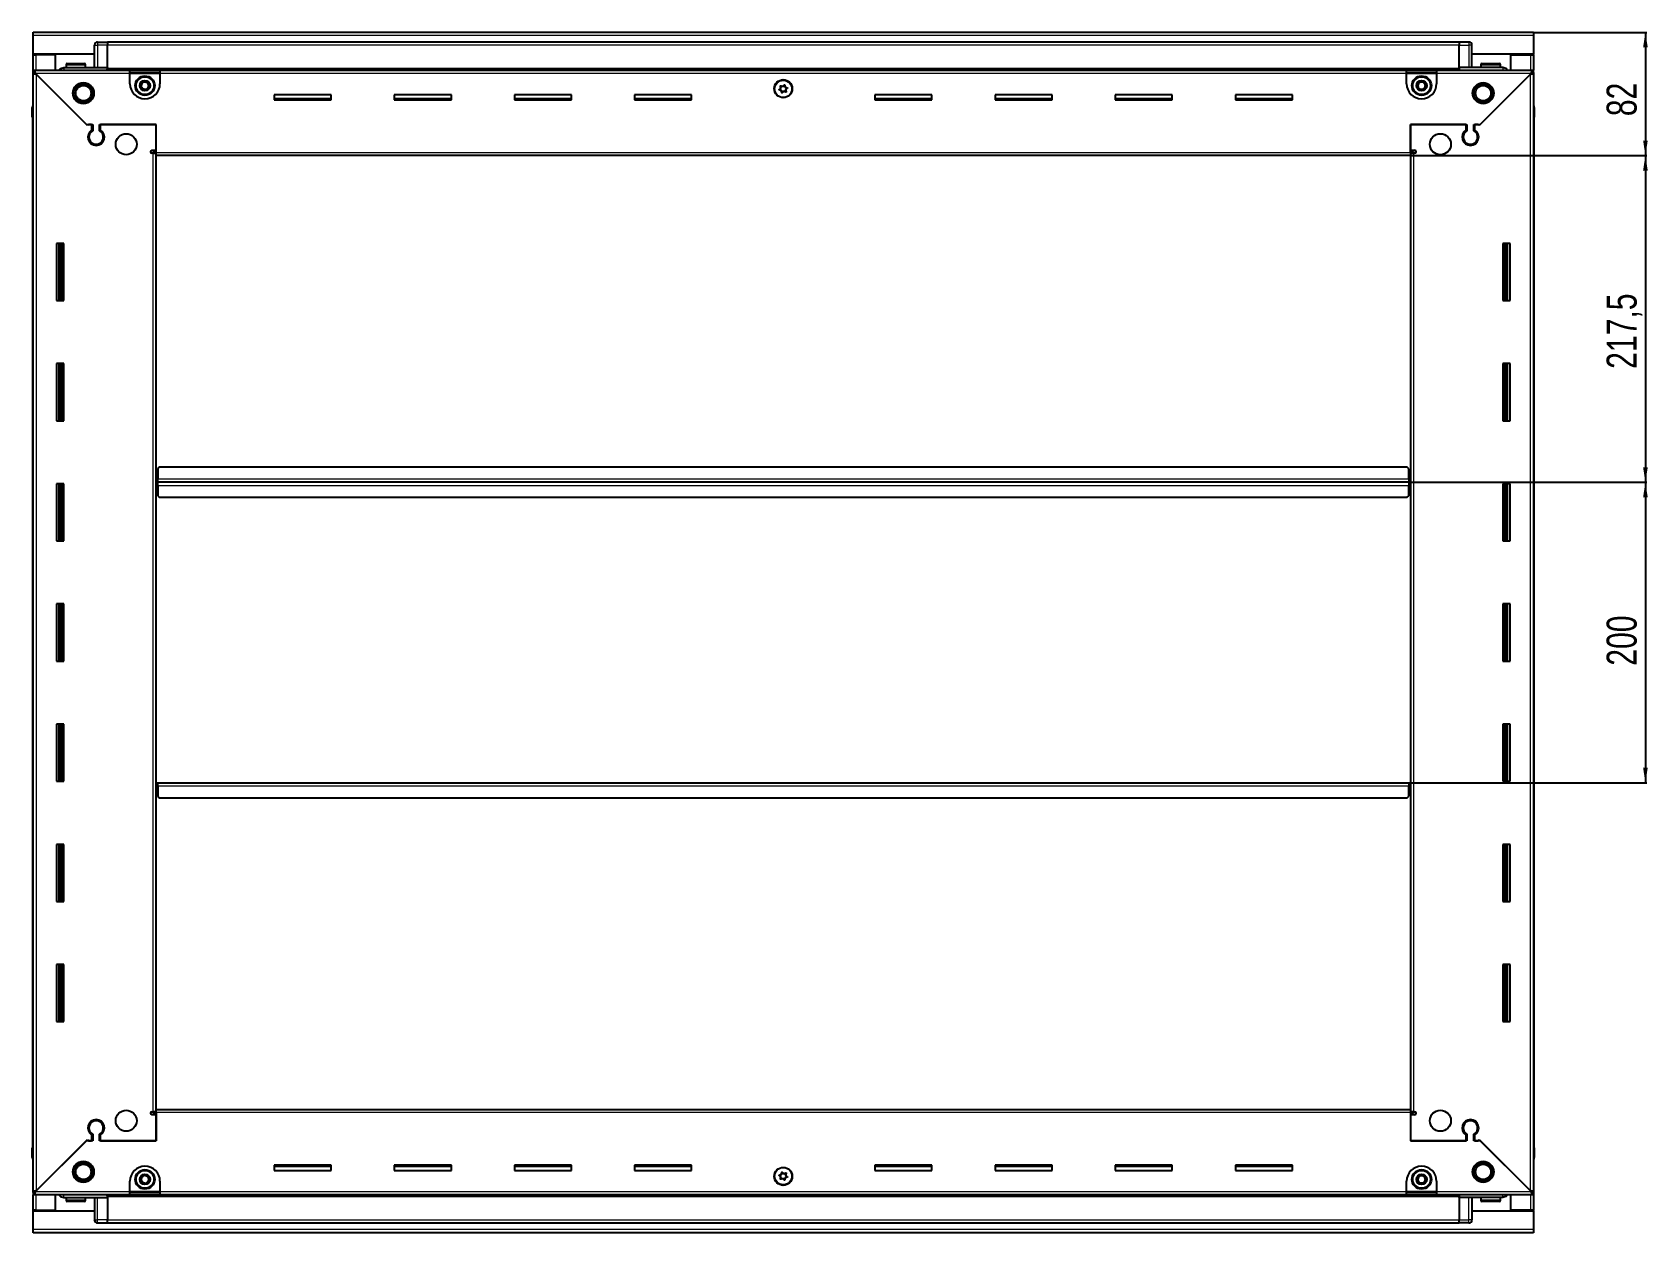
# Model space of a CAD drawing. Header units: millimetres. Extents: x 1415 to 5124, y -588 to 1749.
# Drawn here: x 4048 to 5124, y 777 to 1576 of the extents above; entities that cross this region are included whole.
import ezdxf

# ---------------------------------------------------------------- set-up
doc = ezdxf.new("R2010")
doc.units = ezdxf.units.MM
doc.layers.add('FORMAT', color=7, linetype='Continuous')
doc.styles.add('SLDTEXTSTYLE0', font='TXT', dxfattribs={"width": 0.75})
doc.dimstyles.new('SLDDIMSTYLE0', dxfattribs={"dimtxt": 20, "dimasz": 10, "dimexe": 0, "dimexo": 0.0625, "dimgap": 5, "dimtad": 2, "dimdec": 1, "dimrnd": 1e-09, "dimzin": 12, "dimdsep": 46, "dimtxsty": 'SLDTEXTSTYLE0', "dimsah": 1, "dimcen": 0.09, "dimadec": 0, "dimazin": 3, "dimtfac": 1, "dimtofl": 0, "dimtmove": 0, "dimatfit": 3, "dimfxl": 0, "dimfrac": 2, "dimtolj": 1, "dimtzin": 12, "dimarcsym": 0})

# ---------------------------------------------------------------- blocks, each defined once
blk = doc.blocks.new('_D_6')
at = {"layer": 'FORMAT'}
for p, q in [((5047.6, 1575.8), (5123.1, 1575.8)), ((5122.1, 1575.8), (5122.1, 1493.8)), ((4965.6, 1493.8), (5123.1, 1493.8))]:
    blk.add_line(p, q, dxfattribs=at)
for points in [[(5122.1, 1575.8), (5120.6, 1565.8), (5123.7, 1565.8)], [(5122.1, 1493.8), (5123.7, 1503.8), (5120.6, 1503.8)]]:
    blk.add_solid(points, dxfattribs=at)
at = {"layer": 'FORMAT', "insert": (5096.3, 1520), "char_height": 20, "attachment_point": 1, "rotation": 90, "style": 'SLDTEXTSTYLE0'}
blk.add_mtext('82', dxfattribs=at)
blk = doc.blocks.new('_D_7')
at = {"layer": 'FORMAT'}
for p, q in [((4964.6, 1276.3), (5123.1, 1276.3)), ((5122.1, 1276.3), (5122.1, 1076.3)), ((4964.6, 1076.3), (5123.1, 1076.3))]:
    blk.add_line(p, q, dxfattribs=at)
for points in [[(5122.1, 1276.3), (5120.6, 1266.3), (5123.7, 1266.3)], [(5122.1, 1076.3), (5123.7, 1086.3), (5120.6, 1086.3)]]:
    blk.add_solid(points, dxfattribs=at)
at = {"layer": 'FORMAT', "insert": (5096.3, 1154.2), "char_height": 20, "attachment_point": 1, "rotation": 90, "style": 'SLDTEXTSTYLE0'}
blk.add_mtext('200', dxfattribs=at)
blk = doc.blocks.new('_D_8')
at = {"layer": 'FORMAT'}
for p, q in [((4965.6, 1493.8), (5123.1, 1493.8)), ((5122.1, 1493.8), (5122.1, 1276.3)), ((4964.6, 1276.3), (5123.1, 1276.3))]:
    blk.add_line(p, q, dxfattribs=at)
for points in [[(5122.1, 1493.8), (5120.6, 1483.8), (5123.7, 1483.8)], [(5122.1, 1276.3), (5123.7, 1286.3), (5120.6, 1286.3)]]:
    blk.add_solid(points, dxfattribs=at)
at = {"layer": 'FORMAT', "insert": (5096.3, 1351.8), "char_height": 20, "attachment_point": 1, "rotation": 90, "style": 'SLDTEXTSTYLE0'}
blk.add_mtext('217,5', dxfattribs=at)

msp = doc.modelspace()

# ---------------------------------------------------------------- linework, layer by layer
at = {"color": 7, "linetype": 'Continuous', "lineweight": 25}
for p, q in [((4048.62, 1573.72), (4048.62, 1575.82)), ((4048.62, 1575.82), (5047.62, 1575.82)), ((4048.62, 1561.32), (4048.62, 1573.72)), ((5047.62, 1575.82), (5047.62, 1573.72)), ((5047.62, 1573.72), (5047.62, 1561.32)), ((4089.62, 1561.32), (4048.62, 1561.32)), ((4048.62, 1560.82), (4048.62, 1561.32)), ((4048.62, 1560.82), (4050.72, 1560.82)), ((4048.62, 1550.57), (4048.62, 1560.82)), ((4050.12, 1560.82), (4050.12, 1561.32)), ((4063.62, 1560.82), (4050.72, 1560.82)), ((4063.62, 1550.57), (4063.62, 1560.82)), ((4089.62, 1552.32), (4089.62, 1567.32)), ((4090.29, 1568.82), (4090.29, 1568.82)), ((4091.62, 1569.32), (4098.12, 1569.32)), ((4091.62, 1569.32), (4098.12, 1569.32)), ((4098.12, 1569.32), (4098.12, 1569.32)), ((4098.12, 1569.32), (4098.12, 1569.32)), ((4098.12, 1569.32), (4098.12, 1567.32)), ((4998.12, 1569.17), (4098.12, 1569.17)), ((4098.12, 1552.32), (4098.12, 1567.32)), ((4998.12, 1569.32), (4998.12, 1569.32)), ((5004.62, 1569.32), (4998.12, 1569.32)), ((5004.62, 1569.32), (4998.12, 1569.32)), ((4998.12, 1569.32), (4998.12, 1567.32)), ((4998.12, 1552.32), (4998.12, 1567.32)), ((5006.62, 1567.32), (5006.62, 1567.32)), ((5006.62, 1552.32), (5006.62, 1567.32)), ((5047.62, 1561.32), (5006.62, 1561.32)), ((5032.62, 1550.57), (5032.62, 1560.82)), ((5032.62, 1560.82), (5045.52, 1560.82)), ((5045.52, 1560.82), (5047.62, 1560.82)), ((5046.12, 1560.82), (5046.12, 1561.32)), ((5047.62, 1560.82), (5047.62, 1561.32)), ((5047.62, 1560.82), (5047.62, 1550.57)), ((4048.62, 1549.07), (4048.62, 1550.57)), ((4048.62, 1550.57), (4049.62, 1550.57)), ((4048.62, 1548.57), (4048.62, 1549.07)), ((4048.62, 1549.07), (4049.62, 1549.07)), ((4049.62, 1549.07), (4049.62, 1550.57)), ((4049.62, 1550.57), (4113.12, 1550.57)), ((4069.12, 1552.32), (4098.12, 1552.32)), ((4070.62, 1554.22), (4070.62, 1552.32)), ((4071.42, 1555.02), (4082.82, 1555.02)), ((4083.62, 1552.32), (4083.62, 1554.22)), ((4098.04, 1550.57), (4098.12, 1552.29)), ((4098.12, 1552.32), (4098.12, 1551.82)), ((4098.12, 1551.17), (4998.12, 1551.17)), ((4113.12, 1548.47), (4113.12, 1550.57)), ((4113.12, 1550.57), (4133.12, 1550.57)), ((4113.12, 1549.07), (4133.12, 1549.07)), ((4133.12, 1550.57), (4133.12, 1548.47)), ((4133.12, 1550.57), (4963.12, 1550.57)), ((4963.12, 1548.47), (4963.12, 1550.57)), ((4963.12, 1550.57), (4983.12, 1550.57)), ((4963.12, 1549.07), (4983.12, 1549.07)), ((4983.12, 1550.57), (4983.12, 1548.47)), ((4983.12, 1550.57), (5046.62, 1550.57)), ((5027.12, 1552.32), (4998.12, 1552.32)), ((4998.12, 1552.32), (4998.12, 1551.82)), ((4998.12, 1552.29), (4998.19, 1550.57)), ((5012.62, 1554.22), (5012.62, 1552.32)), ((5013.42, 1555.02), (5024.82, 1555.02)), ((5025.62, 1552.32), (5025.62, 1554.22)), ((5046.62, 1549.07), (5046.62, 1550.57)), ((5046.62, 1550.57), (5047.62, 1550.57)), ((5046.62, 1549.07), (5047.62, 1549.07)), ((5047.62, 1549.07), (5047.62, 1550.57)), ((5047.62, 1549.07), (5047.62, 1548.57)), ((4048.62, 804.07), (4048.62, 1548.57)), ((4050.12, 1548.57), (4048.62, 1548.57)), ((4050.22, 1548.47), (4084.12, 1514.57)), ((4084.82, 1513.87), (4050.72, 1547.97)), ((4113.12, 1541.57), (4113.12, 1548.47)), ((4133.12, 1548.47), (4133.12, 1541.57)), ((4963.12, 1541.57), (4963.12, 1548.47)), ((4983.12, 1548.47), (4983.12, 1541.57)), ((5045.52, 1547.97), (5011.42, 1513.87)), ((5012.12, 1514.57), (5046.02, 1548.47)), ((5046.12, 1548.57), (5047.62, 1548.57)), ((5047.62, 1548.57), (5047.62, 804.07)), ((4247.12, 1534.32), (4209.12, 1534.32)), ((4209.12, 1534.32), (4209.12, 1530.82)), ((4247.12, 1531.57), (4209.12, 1531.57)), ((4209.12, 1530.82), (4247.12, 1530.82)), ((4247.12, 1530.82), (4247.12, 1534.32)), ((4327.12, 1534.32), (4289.12, 1534.32)), ((4289.12, 1534.32), (4289.12, 1530.82)), ((4327.12, 1531.57), (4289.12, 1531.57)), ((4289.12, 1530.82), (4327.12, 1530.82)), ((4327.12, 1530.82), (4327.12, 1534.32)), ((4407.12, 1534.32), (4369.12, 1534.32)), ((4369.12, 1534.32), (4369.12, 1530.82)), ((4407.12, 1531.57), (4369.12, 1531.57)), ((4369.12, 1530.82), (4407.12, 1530.82)), ((4407.12, 1530.82), (4407.12, 1534.32)), ((4487.12, 1534.32), (4449.12, 1534.32)), ((4449.12, 1534.32), (4449.12, 1530.82)), ((4487.12, 1531.57), (4449.12, 1531.57)), ((4449.12, 1530.82), (4487.12, 1530.82)), ((4487.12, 1530.82), (4487.12, 1534.32)), ((4647.12, 1534.32), (4609.12, 1534.32)), ((4609.12, 1534.32), (4609.12, 1530.82)), ((4647.12, 1531.57), (4609.12, 1531.57)), ((4609.12, 1530.82), (4647.12, 1530.82)), ((4647.12, 1530.82), (4647.12, 1534.32)), ((4727.12, 1534.32), (4689.12, 1534.32)), ((4689.12, 1534.32), (4689.12, 1530.82)), ((4727.12, 1531.57), (4689.12, 1531.57)), ((4689.12, 1530.82), (4727.12, 1530.82)), ((4727.12, 1530.82), (4727.12, 1534.32)), ((4807.12, 1534.32), (4769.12, 1534.32)), ((4769.12, 1534.32), (4769.12, 1530.82)), ((4807.12, 1531.57), (4769.12, 1531.57)), ((4769.12, 1530.82), (4807.12, 1530.82)), ((4807.12, 1530.82), (4807.12, 1534.32)), ((4887.12, 1534.32), (4849.12, 1534.32)), ((4849.12, 1534.32), (4849.12, 1530.82)), ((4887.12, 1531.57), (4849.12, 1531.57)), ((4849.12, 1530.82), (4887.12, 1530.82)), ((4887.12, 1530.82), (4887.12, 1534.32)), ((4048.12, 1525.82), (4048.12, 1519.32)), ((4048.12, 1519.32), (4048.12, 1525.82)), ((4048.12, 1519.32), (4048.12, 1519.32)), ((4048.62, 1519.32), (4048.12, 1519.32)), ((4048.27, 1519.32), (4048.27, 833.32)), ((5047.62, 1527.15), (5047.62, 1527.15)), ((5047.62, 1519.32), (5048.12, 1519.32)), ((5047.97, 833.32), (5047.97, 1519.32)), ((5048.12, 1525.82), (5048.12, 1519.32)), ((5048.12, 1519.32), (5048.12, 1525.82)), ((5048.12, 1519.32), (5048.12, 1519.32)), ((5048.12, 1519.32), (5048.12, 1519.32)), ((4084.12, 1514.57), (4088.32, 1514.57)), ((4085.52, 1514.57), (4084.82, 1513.87)), ((4087.62, 1514.57), (4085.52, 1514.57)), ((4087.62, 1514.57), (4087.62, 1510.68)), ((4088.32, 1514.57), (4088.32, 1510.29)), ((4092.92, 1514.57), (4130.62, 1514.57)), ((4092.92, 1510.29), (4092.92, 1514.57)), ((4093.62, 1510.68), (4093.62, 1514.57)), ((4130.62, 1514.57), (4093.62, 1514.57)), ((4130.62, 1497.32), (4130.62, 1514.57)), ((4130.62, 1495.92), (4130.62, 1514.57)), ((4965.62, 1514.57), (4965.62, 1497.32)), ((5002.62, 1514.57), (4965.62, 1514.57)), ((4965.62, 1514.57), (5003.32, 1514.57)), ((4965.62, 1495.92), (4965.62, 1514.57)), ((5002.62, 1514.57), (5002.62, 1510.68)), ((5003.32, 1514.57), (5003.32, 1510.29)), ((5007.92, 1514.57), (5012.12, 1514.57)), ((5007.92, 1510.29), (5007.92, 1514.57)), ((5010.72, 1514.57), (5008.62, 1514.57)), ((5008.62, 1510.68), (5008.62, 1514.57)), ((5011.42, 1513.87), (5010.72, 1514.57)), ((4088.62, 1501.71), (4088.62, 1500.95)), ((4127.77, 1497.32), (4130.62, 1497.32)), ((4128.52, 1495.32), (4127.77, 1495.32)), ((4128.52, 1495.32), (4130.62, 1495.32)), ((4130.62, 1496.32), (4128.62, 1496.32)), ((4128.62, 1496.32), (4128.62, 1495.32)), ((4130.62, 1493.82), (4130.62, 1495.92)), ((4965.62, 1497.32), (4968.47, 1497.32)), ((4967.62, 1496.32), (4965.62, 1496.32)), ((4965.62, 1495.92), (4965.62, 1493.82)), ((4965.62, 1495.32), (4967.72, 1495.32)), ((4967.62, 1495.32), (4967.62, 1496.32)), ((4968.47, 1495.32), (4967.72, 1495.32)), ((5007.62, 1501.71), (5007.62, 1500.95)), ((4130.62, 858.82), (4130.62, 1493.82)), ((4965.62, 1493.82), (4130.62, 1493.82)), ((4965.62, 1493.82), (4965.62, 858.82)), ((4069.12, 1435.32), (4064.12, 1435.32)), ((4064.12, 1435.32), (4064.12, 1397.32)), ((4066.27, 1397.32), (4066.27, 1435.32)), ((4068.06, 1397.32), (4068.06, 1435.32)), ((4068.09, 1397.32), (4068.09, 1435.32)), ((4069.12, 1397.32), (4069.12, 1435.32)), ((5027.12, 1435.32), (5027.12, 1397.32)), ((5032.12, 1435.32), (5027.12, 1435.32)), ((5028.14, 1435.32), (5028.14, 1397.32)), ((5028.17, 1435.32), (5028.17, 1397.32)), ((5029.97, 1435.32), (5029.97, 1397.32)), ((5032.12, 1397.32), (5032.12, 1435.32)), ((4064.12, 1397.32), (4069.12, 1397.32)), ((5027.12, 1397.32), (5032.12, 1397.32)), ((4069.12, 1355.32), (4064.12, 1355.32)), ((4064.12, 1355.32), (4064.12, 1317.32)), ((4066.27, 1317.32), (4066.27, 1355.32)), ((4068.06, 1317.32), (4068.06, 1355.32)), ((4068.09, 1317.32), (4068.09, 1355.32)), ((4069.12, 1317.32), (4069.12, 1355.32)), ((5027.12, 1355.32), (5027.12, 1317.32)), ((5032.12, 1355.32), (5027.12, 1355.32)), ((5028.14, 1355.32), (5028.14, 1317.32)), ((5028.17, 1355.32), (5028.17, 1317.32)), ((5029.97, 1355.32), (5029.97, 1317.32)), ((5032.12, 1317.32), (5032.12, 1355.32)), ((4064.12, 1317.32), (4069.12, 1317.32)), ((5027.12, 1317.32), (5032.12, 1317.32)), ((4132.62, 1286.32), (4131.62, 1285.32)), ((4131.62, 1285.32), (4131.62, 1278.42)), ((4963.62, 1286.32), (4132.62, 1286.32)), ((4964.62, 1285.32), (4963.62, 1286.32)), ((4964.62, 1278.42), (4964.62, 1285.32)), ((4069.12, 1275.32), (4064.12, 1275.32)), ((4064.12, 1275.32), (4064.12, 1237.32)), ((4066.27, 1237.32), (4066.27, 1275.32)), ((4068.06, 1237.32), (4068.06, 1275.32)), ((4068.09, 1237.32), (4068.09, 1275.32)), ((4069.12, 1237.32), (4069.12, 1275.32)), ((4131.37, 1276.32), (4130.62, 1276.32)), ((4131.62, 1279.17), (4131.37, 1279.17)), ((4131.37, 1279.17), (4131.37, 1276.32)), ((4131.37, 1276.32), (4131.37, 1273.47)), ((4131.37, 1273.47), (4131.62, 1273.47)), ((4131.62, 1276.32), (4131.62, 1278.42)), ((4964.62, 1276.32), (4131.62, 1276.32)), ((4131.62, 1274.22), (4131.62, 1276.32)), ((4131.62, 1274.22), (4131.62, 1267.32)), ((4964.87, 1279.17), (4964.62, 1279.17)), ((4964.62, 1278.42), (4964.62, 1276.32)), ((4964.62, 1276.32), (4964.62, 1274.22)), ((4964.62, 1267.32), (4964.62, 1274.22)), ((4964.62, 1273.47), (4964.87, 1273.47)), ((4964.87, 1276.32), (4964.87, 1279.17)), ((4965.62, 1276.32), (4964.87, 1276.32)), ((4964.87, 1273.47), (4964.87, 1276.32)), ((5027.12, 1275.32), (5027.12, 1237.32)), ((5032.12, 1275.32), (5027.12, 1275.32)), ((5028.14, 1275.32), (5028.14, 1237.32)), ((5028.17, 1275.32), (5028.17, 1237.32)), ((5029.97, 1275.32), (5029.97, 1237.32)), ((5032.12, 1237.32), (5032.12, 1275.32)), ((4131.62, 1267.32), (4132.62, 1266.32)), ((4132.62, 1266.32), (4963.62, 1266.32)), ((4963.62, 1266.32), (4964.62, 1267.32)), ((4064.12, 1237.32), (4069.12, 1237.32)), ((5027.12, 1237.32), (5032.12, 1237.32)), ((4069.12, 1195.32), (4064.12, 1195.32)), ((4064.12, 1195.32), (4064.12, 1157.32)), ((4066.27, 1157.32), (4066.27, 1195.32)), ((4068.06, 1157.32), (4068.06, 1195.32)), ((4068.09, 1157.32), (4068.09, 1195.32)), ((4069.12, 1157.32), (4069.12, 1195.32)), ((5027.12, 1195.32), (5027.12, 1157.32)), ((5032.12, 1195.32), (5027.12, 1195.32)), ((5028.14, 1195.32), (5028.14, 1157.32)), ((5028.17, 1195.32), (5028.17, 1157.32)), ((5029.97, 1195.32), (5029.97, 1157.32)), ((5032.12, 1157.32), (5032.12, 1195.32)), ((4064.12, 1157.32), (4069.12, 1157.32)), ((5027.12, 1157.32), (5032.12, 1157.32)), ((4069.12, 1115.32), (4064.12, 1115.32)), ((4064.12, 1115.32), (4064.12, 1077.32)), ((4066.27, 1077.32), (4066.27, 1115.32)), ((4068.06, 1077.32), (4068.06, 1115.32)), ((4068.09, 1077.32), (4068.09, 1115.32)), ((4069.12, 1077.32), (4069.12, 1115.32)), ((5027.12, 1115.32), (5027.12, 1077.32)), ((5032.12, 1115.32), (5027.12, 1115.32)), ((5028.14, 1115.32), (5028.14, 1077.32)), ((5028.17, 1115.32), (5028.17, 1077.32)), ((5029.97, 1115.32), (5029.97, 1077.32)), ((5032.12, 1077.32), (5032.12, 1115.32)), ((4064.12, 1077.32), (4069.12, 1077.32)), ((4130.62, 1076.32), (4131.37, 1076.32)), ((4131.37, 1076.32), (4131.37, 1073.47)), ((4131.62, 1074.22), (4131.62, 1076.32)), ((4131.62, 1076.32), (4964.62, 1076.32)), ((4964.62, 1076.32), (4964.62, 1074.22)), ((4964.87, 1073.47), (4964.87, 1076.32)), ((4964.87, 1076.32), (4965.62, 1076.32)), ((5027.12, 1077.32), (5032.12, 1077.32)), ((4131.37, 1073.47), (4131.62, 1073.47)), ((4131.62, 1074.22), (4131.62, 1067.32)), ((4131.62, 1067.32), (4132.62, 1066.32)), ((4132.62, 1066.32), (4963.62, 1066.32)), ((4963.62, 1066.32), (4964.62, 1067.32)), ((4964.62, 1067.32), (4964.62, 1074.22)), ((4964.62, 1073.47), (4964.87, 1073.47)), ((4069.12, 1035.32), (4064.12, 1035.32)), ((4064.12, 1035.32), (4064.12, 997.32)), ((4066.27, 997.32), (4066.27, 1035.32)), ((4068.06, 997.32), (4068.06, 1035.32)), ((4068.09, 997.32), (4068.09, 1035.32)), ((4069.12, 997.32), (4069.12, 1035.32)), ((5027.12, 1035.32), (5027.12, 997.32)), ((5032.12, 1035.32), (5027.12, 1035.32)), ((5028.14, 1035.32), (5028.14, 997.32)), ((5028.17, 1035.32), (5028.17, 997.32)), ((5029.97, 1035.32), (5029.97, 997.32)), ((5032.12, 997.32), (5032.12, 1035.32)), ((4064.12, 997.32), (4069.12, 997.32)), ((5027.12, 997.32), (5032.12, 997.32)), ((4069.12, 955.32), (4064.12, 955.32)), ((4064.12, 955.32), (4064.12, 917.32)), ((4066.27, 917.32), (4066.27, 955.32)), ((4068.06, 917.32), (4068.06, 955.32)), ((4068.09, 917.32), (4068.09, 955.32)), ((4069.12, 917.32), (4069.12, 955.32)), ((5027.12, 955.32), (5027.12, 917.32)), ((5032.12, 955.32), (5027.12, 955.32)), ((5028.14, 955.32), (5028.14, 917.32)), ((5028.17, 955.32), (5028.17, 917.32)), ((5029.97, 955.32), (5029.97, 917.32)), ((5032.12, 917.32), (5032.12, 955.32)), ((4064.12, 917.32), (4069.12, 917.32)), ((5027.12, 917.32), (5032.12, 917.32)), ((4088.62, 851.7), (4088.62, 850.94)), ((4127.77, 857.32), (4128.52, 857.32)), ((4130.62, 855.32), (4127.77, 855.32)), ((4130.62, 857.32), (4128.52, 857.32)), ((4128.62, 857.32), (4128.62, 856.32)), ((4128.62, 856.32), (4130.62, 856.32)), ((4130.62, 856.72), (4130.62, 858.82)), ((4130.62, 858.82), (4965.62, 858.82)), ((4130.62, 856.72), (4130.62, 838.07)), ((4130.62, 838.07), (4130.62, 855.32)), ((4965.62, 858.82), (4965.62, 856.72)), ((4967.72, 857.32), (4965.62, 857.32)), ((4965.62, 856.72), (4965.62, 838.07)), ((4965.62, 856.32), (4967.62, 856.32)), ((4965.62, 855.32), (4965.62, 838.07)), ((4968.47, 855.32), (4965.62, 855.32)), ((4967.62, 856.32), (4967.62, 857.32)), ((4967.72, 857.32), (4968.47, 857.32)), ((5007.62, 851.7), (5007.62, 850.94)), ((4087.62, 841.96), (4087.62, 838.07)), ((4088.32, 842.36), (4088.32, 838.07)), ((4092.92, 838.07), (4092.92, 842.36)), ((4093.62, 838.07), (4093.62, 841.96)), ((5002.62, 841.96), (5002.62, 838.07)), ((5003.32, 842.36), (5003.32, 838.07)), ((5007.92, 838.07), (5007.92, 842.36)), ((5008.62, 838.07), (5008.62, 841.96)), ((4048.12, 833.32), (4048.12, 833.32)), ((4048.12, 826.82), (4048.12, 833.32)), ((4048.12, 833.32), (4048.12, 833.32)), ((4048.12, 833.32), (4048.12, 826.82)), ((4048.62, 833.32), (4048.12, 833.32)), ((4084.12, 838.07), (4050.22, 804.17)), ((4050.72, 804.67), (4084.82, 838.77)), ((4088.32, 838.07), (4084.12, 838.07)), ((4084.82, 838.77), (4085.52, 838.07)), ((4085.52, 838.07), (4087.62, 838.07)), ((4130.62, 838.07), (4092.92, 838.07)), ((4093.62, 838.07), (4130.62, 838.07)), ((4965.62, 838.07), (5002.62, 838.07)), ((5003.32, 838.07), (4965.62, 838.07)), ((5012.12, 838.07), (5007.92, 838.07)), ((5008.62, 838.07), (5010.72, 838.07)), ((5010.72, 838.07), (5011.42, 838.77)), ((5011.42, 838.77), (5045.52, 804.67)), ((5046.02, 804.17), (5012.12, 838.07)), ((5047.62, 833.32), (5048.12, 833.32)), ((5048.12, 833.32), (5048.12, 833.32)), ((5048.12, 826.82), (5048.12, 833.32)), ((5048.12, 833.32), (5048.12, 826.82)), ((4048.62, 825.5), (4048.62, 825.5)), ((4247.12, 821.82), (4209.12, 821.82)), ((4209.12, 821.82), (4209.12, 818.32)), ((4209.12, 821.07), (4247.12, 821.07)), ((4209.12, 818.32), (4247.12, 818.32)), ((4247.12, 818.32), (4247.12, 821.82)), ((4327.12, 821.82), (4289.12, 821.82)), ((4289.12, 821.82), (4289.12, 818.32)), ((4289.12, 821.07), (4327.12, 821.07)), ((4289.12, 818.32), (4327.12, 818.32)), ((4327.12, 818.32), (4327.12, 821.82)), ((4407.12, 821.82), (4369.12, 821.82)), ((4369.12, 821.82), (4369.12, 818.32)), ((4369.12, 821.07), (4407.12, 821.07)), ((4369.12, 818.32), (4407.12, 818.32)), ((4407.12, 818.32), (4407.12, 821.82)), ((4487.12, 821.82), (4449.12, 821.82)), ((4449.12, 821.82), (4449.12, 818.32)), ((4449.12, 821.07), (4487.12, 821.07)), ((4449.12, 818.32), (4487.12, 818.32)), ((4487.12, 818.32), (4487.12, 821.82)), ((4647.12, 821.82), (4609.12, 821.82)), ((4609.12, 821.82), (4609.12, 818.32)), ((4609.12, 821.07), (4647.12, 821.07)), ((4609.12, 818.32), (4647.12, 818.32)), ((4647.12, 818.32), (4647.12, 821.82)), ((4727.12, 821.82), (4689.12, 821.82)), ((4689.12, 821.82), (4689.12, 818.32)), ((4689.12, 821.07), (4727.12, 821.07)), ((4689.12, 818.32), (4727.12, 818.32)), ((4727.12, 818.32), (4727.12, 821.82)), ((4807.12, 821.82), (4769.12, 821.82)), ((4769.12, 821.82), (4769.12, 818.32)), ((4769.12, 821.07), (4807.12, 821.07)), ((4769.12, 818.32), (4807.12, 818.32)), ((4807.12, 818.32), (4807.12, 821.82)), ((4887.12, 821.82), (4849.12, 821.82)), ((4849.12, 821.82), (4849.12, 818.32)), ((4849.12, 821.07), (4887.12, 821.07)), ((4849.12, 818.32), (4887.12, 818.32)), ((4887.12, 818.32), (4887.12, 821.82)), ((4113.12, 804.17), (4113.12, 811.07)), ((4133.12, 811.07), (4133.12, 804.17)), ((4963.12, 804.17), (4963.12, 811.07)), ((4983.12, 811.07), (4983.12, 804.17)), ((4048.62, 803.57), (4048.62, 804.07)), ((4050.12, 804.07), (4048.62, 804.07)), ((4048.62, 803.57), (4048.62, 802.07)), ((4049.62, 803.57), (4048.62, 803.57)), ((4048.62, 791.82), (4048.62, 802.07)), ((4049.62, 802.07), (4048.62, 802.07)), ((4049.62, 803.57), (4049.62, 802.07)), ((4113.12, 802.07), (4049.62, 802.07)), ((4063.62, 791.82), (4063.62, 802.07)), ((4069.12, 800.32), (4098.12, 800.32)), ((4070.62, 800.32), (4070.62, 798.42)), ((4075.19, 797.62), (4071.42, 797.62)), ((4082.82, 797.62), (4075.19, 797.62)), ((4083.62, 798.42), (4083.62, 800.32)), ((4089.62, 800.32), (4089.62, 785.32)), ((4098.12, 800.36), (4098.04, 802.07)), ((4998.12, 801.47), (4098.12, 801.47)), ((4098.12, 800.32), (4098.12, 800.82)), ((4098.12, 800.32), (4098.12, 785.32)), ((4113.12, 802.07), (4113.12, 804.17)), ((4133.12, 803.57), (4113.12, 803.57)), ((4133.12, 802.07), (4113.12, 802.07)), ((4133.12, 804.17), (4133.12, 802.07)), ((4963.12, 802.07), (4133.12, 802.07)), ((4963.12, 802.07), (4963.12, 804.17)), ((4983.12, 803.57), (4963.12, 803.57)), ((4983.12, 802.07), (4963.12, 802.07)), ((4983.12, 804.17), (4983.12, 802.07)), ((5046.62, 802.07), (4983.12, 802.07)), ((4998.19, 802.07), (4998.12, 800.36)), ((4998.12, 800.32), (4998.12, 800.82)), ((5027.12, 800.32), (4998.12, 800.32)), ((4998.12, 800.32), (4998.12, 785.32)), ((5006.62, 800.32), (5006.62, 785.32)), ((5012.62, 800.32), (5012.62, 798.42)), ((5020.41, 797.62), (5013.42, 797.62)), ((5024.82, 797.62), (5020.41, 797.62)), ((5025.62, 798.42), (5025.62, 800.32)), ((5032.62, 791.82), (5032.62, 802.07)), ((5046.12, 804.07), (5047.62, 804.07)), ((5046.62, 803.57), (5046.62, 802.07)), ((5047.62, 803.57), (5046.62, 803.57)), ((5047.62, 802.07), (5046.62, 802.07)), ((5047.62, 804.07), (5047.62, 803.57)), ((5047.62, 803.57), (5047.62, 802.07)), ((5047.62, 802.07), (5047.62, 791.82)), ((4050.72, 791.82), (4048.62, 791.82)), ((4048.62, 791.32), (4048.62, 791.82)), ((4048.62, 778.92), (4048.62, 791.32)), ((4048.62, 791.32), (4089.62, 791.32)), ((4050.12, 791.32), (4050.12, 791.82)), ((4050.72, 791.82), (4063.62, 791.82)), ((4089.62, 785.32), (4089.62, 785.32)), ((4098.12, 783.32), (4098.12, 785.32)), ((4998.12, 783.32), (4998.12, 785.32)), ((5006.62, 791.32), (5047.62, 791.32)), ((5045.52, 791.82), (5032.62, 791.82)), ((5047.62, 791.82), (5045.52, 791.82)), ((5046.12, 791.32), (5046.12, 791.82)), ((5047.62, 791.32), (5047.62, 791.82)), ((5047.62, 791.32), (5047.62, 778.92)), ((4048.62, 776.82), (4048.62, 778.92)), ((5047.62, 776.82), (4048.62, 776.82)), ((4091.62, 783.32), (4098.12, 783.32)), ((4091.62, 783.32), (4098.12, 783.32)), ((4098.12, 783.47), (4998.12, 783.47)), ((4098.12, 783.32), (4098.12, 783.32)), ((5004.62, 783.32), (4998.12, 783.32)), ((4998.12, 783.32), (4998.12, 783.32)), ((4998.12, 783.32), (4998.12, 783.32)), ((5004.62, 783.32), (4998.12, 783.32)), ((5005.94, 783.82), (5005.94, 783.82)), ((5047.62, 778.92), (5047.62, 776.82))]:
    msp.add_line(p, q, dxfattribs=at)
at = {"color": 8, "linetype": 'Continuous', "lineweight": 18}
for p, q in [((5047.62, 1573.72), (4048.62, 1573.72)), ((4050.72, 1560.82), (4050.72, 1561.32)), ((4050.72, 1550.57), (4050.72, 1560.82)), ((4089.62, 1567.32), (4091.62, 1567.32)), ((4091.62, 1569.32), (4091.62, 1567.32)), ((4091.62, 1567.32), (4091.62, 1552.32)), ((4098.12, 1567.32), (4091.62, 1567.32)), ((4998.12, 1567.17), (4098.12, 1567.17)), ((4998.12, 1567.32), (5004.62, 1567.32)), ((5004.62, 1569.32), (5004.62, 1567.32)), ((5006.62, 1567.32), (5004.62, 1567.32)), ((5004.62, 1567.32), (5004.62, 1552.32)), ((5045.52, 1561.32), (5045.52, 1560.82)), ((5045.52, 1560.82), (5045.52, 1550.57)), ((4070.62, 1554.22), (4083.62, 1554.22)), ((4998.12, 1551.82), (4098.12, 1551.82)), ((4998.12, 1550.59), (4098.12, 1550.59)), ((5012.62, 1554.22), (5025.62, 1554.22)), ((4113.12, 1548.47), (4050.22, 1548.47)), ((4050.72, 1547.97), (4050.72, 804.67)), ((4113.12, 1548.47), (4133.12, 1548.47)), ((4963.12, 1548.47), (4133.12, 1548.47)), ((4963.12, 1548.47), (4983.12, 1548.47)), ((5046.02, 1548.47), (4983.12, 1548.47)), ((5045.52, 804.67), (5045.52, 1547.97)), ((4048.62, 1525.82), (4048.12, 1525.82)), ((5047.62, 1525.82), (5048.12, 1525.82)), ((4128.52, 857.32), (4128.52, 1495.32)), ((4130.62, 1495.92), (4965.62, 1495.92)), ((4967.72, 1495.32), (4967.72, 857.32)), ((4065.62, 1435.32), (4065.62, 1397.32)), ((4066.85, 1435.32), (4066.85, 1397.32)), ((5029.38, 1397.32), (5029.38, 1435.32)), ((5030.62, 1397.32), (5030.62, 1435.32)), ((4065.62, 1355.32), (4065.62, 1317.32)), ((4066.85, 1355.32), (4066.85, 1317.32)), ((5029.38, 1317.32), (5029.38, 1355.32)), ((5030.62, 1317.32), (5030.62, 1355.32)), ((4065.62, 1275.32), (4065.62, 1237.32)), ((4066.85, 1275.32), (4066.85, 1237.32)), ((4964.62, 1278.42), (4131.62, 1278.42)), ((4131.62, 1274.22), (4964.62, 1274.22)), ((5029.38, 1237.32), (5029.38, 1275.32)), ((5030.62, 1237.32), (5030.62, 1275.32)), ((4065.62, 1195.32), (4065.62, 1157.32)), ((4066.85, 1195.32), (4066.85, 1157.32)), ((5029.38, 1157.32), (5029.38, 1195.32)), ((5030.62, 1157.32), (5030.62, 1195.32)), ((4065.62, 1115.32), (4065.62, 1077.32)), ((4066.85, 1115.32), (4066.85, 1077.32)), ((5029.38, 1077.32), (5029.38, 1115.32)), ((5030.62, 1077.32), (5030.62, 1115.32)), ((4131.62, 1074.22), (4964.62, 1074.22)), ((4065.62, 1035.32), (4065.62, 997.32)), ((4066.85, 1035.32), (4066.85, 997.32)), ((5029.38, 997.32), (5029.38, 1035.32)), ((5030.62, 997.32), (5030.62, 1035.32)), ((4065.62, 955.32), (4065.62, 917.32)), ((4066.85, 955.32), (4066.85, 917.32)), ((5029.38, 917.32), (5029.38, 955.32)), ((5030.62, 917.32), (5030.62, 955.32)), ((4965.62, 856.72), (4130.62, 856.72)), ((4048.62, 826.82), (4048.12, 826.82)), ((5047.62, 826.82), (5048.12, 826.82)), ((4050.22, 804.17), (4113.12, 804.17)), ((4050.72, 791.82), (4050.72, 802.07)), ((4074.92, 798.42), (4070.62, 798.42)), ((4083.62, 798.42), (4074.92, 798.42)), ((4091.62, 785.32), (4091.62, 800.32)), ((4098.12, 802.06), (4998.12, 802.06)), ((4098.12, 800.82), (4998.12, 800.82)), ((4133.12, 804.17), (4113.12, 804.17)), ((4133.12, 804.17), (4963.12, 804.17)), ((4983.12, 804.17), (4963.12, 804.17)), ((4983.12, 804.17), (5046.02, 804.17)), ((5004.62, 785.32), (5004.62, 800.32)), ((5020.59, 798.42), (5012.62, 798.42)), ((5025.62, 798.42), (5020.59, 798.42)), ((5045.52, 802.07), (5045.52, 791.82)), ((4050.72, 791.32), (4050.72, 791.82)), ((4089.62, 785.32), (4091.62, 785.32)), ((4091.62, 783.32), (4091.62, 785.32)), ((4098.12, 785.32), (4091.62, 785.32)), ((4098.12, 785.47), (4998.12, 785.47)), ((4998.12, 785.32), (5004.62, 785.32)), ((5006.62, 785.32), (5004.62, 785.32)), ((5004.62, 783.32), (5004.62, 785.32)), ((5045.52, 791.82), (5045.52, 791.32)), ((5047.62, 778.92), (4048.62, 778.92))]:
    msp.add_line(p, q, dxfattribs=at)
at = {"color": 7, "linetype": 'Continuous', "lineweight": 25, "flags": 128}
msp.add_lwpolyline([(4089.76, 784.57), (4089.65, 784.93), (4089.62, 785.32)], dxfattribs=at)
at = {"color": 7, "linetype": 'Continuous', "lineweight": 25}
for centre, radius in [((4082.12, 1535.32), 7), ((4082.12, 1535.32), 6.03), ((4082.12, 1535.32), 5.1), ((4123.12, 1540.32), 6.5), ((4123.12, 1540.32), 3.46), ((4548.12, 1538.32), 6), ((4548.12, 1538.17), 5.79), ((4548.12, 1538.17), 1.85), ((4973.12, 1540.32), 6.5), ((4973.12, 1540.32), 3.46), ((5014.12, 1535.32), 7), ((5014.12, 1535.32), 6.03), ((5014.12, 1535.32), 5.1), ((4110.62, 1501.32), 7), ((4985.62, 1501.32), 7), ((4110.62, 851.32), 7), ((4985.62, 851.32), 7), ((4082.12, 817.32), 7), ((4082.12, 817.32), 6.03), ((4082.12, 817.32), 5.1), ((4123.12, 812.32), 6.5), ((4548.12, 814.32), 6), ((4548.12, 814.47), 5.79), ((4973.12, 812.32), 6.5), ((5014.12, 817.32), 7), ((5014.12, 817.32), 6.03), ((5014.12, 817.32), 5.1), ((4123.12, 812.32), 3.46), ((4548.12, 814.47), 1.85), ((4973.12, 812.32), 3.46)]:
    msp.add_circle(centre, radius, dxfattribs=at)
at = {"color": 8, "linetype": 'Continuous', "lineweight": 18}
for centre in [(4123.12, 1540.32), (4973.12, 1540.32), (4123.12, 812.32), (4973.12, 812.32)]:
    msp.add_circle(centre, 5.7, dxfattribs=at)
at = {"color": 7, "linetype": 'Continuous', "lineweight": 25}
for centre, radius, start, end in [((4091.62, 1567.32), 2, 90, 180), ((5004.62, 1567.32), 2, 0, 90), ((5004.62, 1567.32), 2, 0, 90), ((4071.42, 1554.22), 0.8, 90, 180), ((4082.82, 1554.22), 0.8, 0, 90), ((4089.42, 1552.52), 0.2, 270, 0), ((5006.82, 1552.52), 0.2, 180, 270), ((5013.42, 1554.22), 0.8, 90, 180), ((5024.82, 1554.22), 0.8, 0, 90), ((4123.12, 1541.57), 10, 180, 270), ((4123.12, 1540.32), 2.5, 134.01559, 194.01559), ((4123.12, 1540.32), 2.5, 194.01559, 254.01559), ((4123.12, 1540.32), 2.5, 74.01559, 134.01559), ((4123.12, 1540.32), 2.5, 254.01559, 314.01559), ((4123.12, 1541.57), 10, 270, 0), ((4123.12, 1540.32), 2.5, 14.01559, 74.01559), ((4123.12, 1540.32), 2.5, 314.01559, 14.01559), ((4973.12, 1541.57), 10, 180, 270), ((4973.12, 1540.32), 2.5, 160.11158, 220.11158), ((4973.12, 1540.32), 2.5, 100.11158, 160.11158), ((4973.12, 1540.32), 2.5, 220.11158, 280.11158), ((4973.12, 1540.32), 2.5, 40.11158, 100.11158), ((4973.12, 1541.57), 10, 270, 0), ((4973.12, 1540.32), 2.5, 280.11158, 340.11158), ((4973.12, 1540.32), 2.5, 340.11158, 40.11158), ((4050.12, 1525.82), 2, 138.59038, 180), ((5046.12, 1525.82), 2, 33.94202, 41.40962), ((5046.12, 1525.82), 2, 0, 41.40962), ((5046.12, 1525.82), 2, 0, 18.58003), ((4090.62, 1506.07), 5.5, 123.05573, 56.94427), ((4090.62, 1506.07), 4.8, 118.63099, 61.36901), ((5005.62, 1506.07), 5.5, 123.05573, 56.94427), ((5005.62, 1506.07), 4.8, 118.63099, 61.36901), ((4127.77, 1496.32), 1, 90, 270), ((4968.47, 1496.32), 1, 270, 90), ((4090.62, 846.57), 5.5, 303.05573, 236.94427), ((4090.62, 846.57), 4.8, 298.63099, 241.36901), ((4127.77, 856.32), 1, 90, 270), ((4968.47, 856.32), 1, 270, 90), ((5005.62, 846.57), 5.5, 303.05573, 236.94427), ((5005.62, 846.57), 4.8, 298.63099, 241.36901), ((4050.12, 826.82), 2, 180, 221.39416), ((4123.12, 811.07), 10, 90, 180), ((4123.12, 811.07), 10, 0, 90), ((4973.12, 811.07), 10, 90, 180), ((4973.12, 811.07), 10, 0, 90), ((5046.12, 826.82), 2, 318.59038, 0), ((4123.12, 812.32), 2.5, 127.47401, 187.47401), ((4123.12, 812.32), 2.5, 187.47401, 247.47401), ((4123.12, 812.32), 2.5, 67.47401, 127.47401), ((4123.12, 812.32), 2.5, 247.47401, 307.47401), ((4123.12, 812.32), 2.5, 7.47401, 67.47401), ((4123.12, 812.32), 2.5, 307.47401, 7.47401), ((4973.12, 812.32), 2.5, 147.04236, 207.04236), ((4973.12, 812.32), 2.5, 207.04236, 267.04236), ((4973.12, 812.32), 2.5, 87.04236, 147.04236), ((4973.12, 812.32), 2.5, 267.04236, 327.04236), ((4973.12, 812.32), 2.5, 27.04236, 87.04236), ((4973.12, 812.32), 2.5, 327.04236, 27.04236), ((4071.42, 798.42), 0.8, 180, 270), ((4082.82, 798.42), 0.8, 270, 0), ((4089.42, 800.12), 0.2, 0, 90), ((5006.82, 800.12), 0.2, 90, 180), ((5013.42, 798.42), 0.8, 180, 270), ((5024.82, 798.42), 0.8, 270, 0), ((4091.62, 785.32), 2, 180, 270), ((5004.62, 785.32), 2, 270, 0), ((5004.62, 785.32), 2, 270, 288.58003), ((5004.62, 785.32), 2, 303.94202, 311.40962)]:
    msp.add_arc(centre, radius, start, end, dxfattribs=at)
for points, knots in [([(4050.22, 1548.47), (4050.17, 1548.73), (4050.08, 1549.22), (4049.95, 1549.86), (4049.82, 1550.33), (4049.7, 1550.55), (4049.64, 1550.57), (4049.62, 1550.57)], [0, 0, 0, 0, 0.2302553, 0.4485219, 0.6667858, 0.8850496, 1, 1, 1, 1]), ([(4065.9, 1550.57), (4066.02, 1550.77), (4066.41, 1551.42), (4067.56, 1552.13), (4068.6, 1552.26), (4069.12, 1552.32)], [0, 0, 0, 0, 0.1822499, 0.5911249, 1, 1, 1, 1]), ([(4098.12, 1552.32), (4098.12, 1552.29), (4098.12, 1552.21), (4098.12, 1551.59), (4098.12, 1551.01), (4098.12, 1550.62), (4098.12, 1550.59)], [0, 0, 0, 0, 0.3242788, 0.6485576, 0.9728365, 1, 1, 1, 1]), ([(4998.12, 1552.32), (4998.12, 1552.29), (4998.12, 1552.21), (4998.12, 1551.59), (4998.12, 1551.01), (4998.12, 1550.62), (4998.12, 1550.59)], [0, 0, 0, 0, 0.32427882, 0.64855764, 0.97283646, 1, 1, 1, 1]), ([(5030.33, 1550.57), (5030.21, 1550.77), (5029.82, 1551.42), (5028.67, 1552.13), (5027.63, 1552.26), (5027.12, 1552.32)], [0, 0, 0, 0, 0.1822499, 0.5911249, 1, 1, 1, 1]), ([(5046.62, 1550.57), (5046.57, 1550.55), (5046.48, 1550.49), (5046.35, 1550.1), (5046.22, 1549.54), (5046.1, 1548.96), (5046.04, 1548.6), (5046.02, 1548.47)], [0, 0, 0, 0, 0.2302553, 0.4485219, 0.6667858, 0.8850496, 1, 1, 1, 1]), ([(4048.62, 1548.57), (4048.64, 1548.53), (4048.69, 1548.44), (4049.09, 1548.3), (4049.65, 1548.17), (4050.22, 1548.06), (4050.59, 1548), (4050.72, 1547.97)], [0, 0, 0, 0, 0.2302553, 0.4485219, 0.6667858, 0.8850496, 1, 1, 1, 1]), ([(4120.34, 1541.12), (4120.71, 1541.48), (4121.41, 1542.15), (4122.1, 1542.81), (4122.42, 1543.12)], [0, 0, 0, 0, 0.5346859, 1, 1, 1, 1]), ([(4121.04, 1538.32), (4120.96, 1538.65), (4120.76, 1539.45), (4120.52, 1540.42), (4120.37, 1541), (4120.34, 1541.12)], [0, 0, 0, 0, 0.36290056, 0.86687533, 1, 1, 1, 1]), ([(4123.81, 1537.52), (4123.32, 1537.66), (4122.39, 1537.93), (4121.47, 1538.19), (4121.04, 1538.32)], [0, 0, 0, 0, 0.5346859, 1, 1, 1, 1]), ([(4122.42, 1543.12), (4122.91, 1542.98), (4123.84, 1542.72), (4124.76, 1542.45), (4125.19, 1542.33)], [0, 0, 0, 0, 0.5346859, 1, 1, 1, 1]), ([(4125.89, 1539.53), (4125.52, 1539.17), (4124.83, 1538.5), (4124.14, 1537.83), (4123.81, 1537.52)], [0, 0, 0, 0, 0.5346859, 1, 1, 1, 1]), ([(4125.19, 1542.33), (4125.22, 1542.21), (4125.37, 1541.63), (4125.61, 1540.66), (4125.81, 1539.86), (4125.89, 1539.53)], [0, 0, 0, 0, 0.1331247, 0.6370994, 1, 1, 1, 1]), ([(4546.23, 1540.24), (4546.22, 1540.23), (4546.21, 1540.21), (4546.2, 1540.15), (4546.21, 1540.01), (4546.31, 1539.64), (4546.44, 1539.11), (4546.28, 1538.5), (4545.92, 1538.13), (4545.62, 1537.88), (4545.44, 1537.72), (4545.39, 1537.64), (4545.38, 1537.6), (4545.38, 1537.57), (4545.4, 1537.54), (4545.45, 1537.49), (4545.7, 1537.39), (4546.16, 1537.29), (4546.8, 1536.98), (4547.05, 1536.31), (4547.11, 1535.84), (4547.19, 1535.58), (4547.23, 1535.53), (4547.25, 1535.51), (4547.29, 1535.5), (4547.32, 1535.51), (4547.36, 1535.52), (4547.43, 1535.57), (4547.6, 1535.72), (4547.87, 1535.99), (4548.27, 1536.31), (4548.89, 1536.42), (4549.4, 1536.23), (4549.77, 1536.1), (4549.92, 1536.07), (4549.98, 1536.09), (4550, 1536.1), (4550.02, 1536.13), (4550.03, 1536.19), (4550.02, 1536.34), (4549.93, 1536.71), (4549.79, 1537.23), (4549.96, 1537.84), (4550.31, 1538.21), (4550.62, 1538.46), (4550.79, 1538.63), (4550.84, 1538.71), (4550.86, 1538.75), (4550.85, 1538.78), (4550.83, 1538.81), (4550.78, 1538.85), (4550.53, 1538.95), (4550.07, 1539.06), (4549.43, 1539.37), (4549.18, 1540.03), (4549.12, 1540.51), (4549.04, 1540.76), (4549, 1540.82), (4548.98, 1540.84), (4548.95, 1540.85), (4548.91, 1540.84), (4548.87, 1540.82), (4548.8, 1540.78), (4548.63, 1540.63), (4548.36, 1540.36), (4547.96, 1540.04), (4547.34, 1539.93), (4546.83, 1540.11), (4546.46, 1540.25), (4546.31, 1540.27), (4546.26, 1540.26), (4546.24, 1540.25), (4546.23, 1540.24)], [0, 0, 0, 0, 0.0020087, 0.00442, 0.0093647, 0.0255282, 0.0677053, 0.0957862, 0.1246456, 0.1503415, 0.1605194, 0.1633943, 0.1656965, 0.1672448, 0.1688741, 0.1707699, 0.1786058, 0.2119941, 0.2499945, 0.2879948, 0.3213831, 0.329219, 0.3311148, 0.3327441, 0.3342924, 0.3362166, 0.3385353, 0.3413178, 0.349662, 0.3753578, 0.4042173, 0.4322982, 0.4744753, 0.4906388, 0.4966691, 0.49844, 0.5, 0.5020087, 0.50442, 0.5093647, 0.5255282, 0.5677053, 0.5957862, 0.6246456, 0.6503415, 0.6605194, 0.6633943, 0.6656965, 0.6672448, 0.6688741, 0.6707699, 0.6786058, 0.7119941, 0.7499945, 0.7879948, 0.8213831, 0.829219, 0.8311148, 0.8327441, 0.8342924, 0.8362166, 0.8385353, 0.8413178, 0.849662, 0.8753578, 0.9042173, 0.9322982, 0.9744753, 0.9906388, 0.9966691, 0.99844, 1, 1, 1, 1]), ([(4970.27, 1539.82), (4970.32, 1539.93), (4970.52, 1540.5), (4970.86, 1541.43), (4971.14, 1542.21), (4971.26, 1542.53)], [0, 0, 0, 0, 0.1331247, 0.6370994, 1, 1, 1, 1]), ([(4972.13, 1537.61), (4971.8, 1538), (4971.18, 1538.74), (4970.56, 1539.48), (4970.27, 1539.82)], [0, 0, 0, 0, 0.5346859, 1, 1, 1, 1]), ([(4971.26, 1542.53), (4971.76, 1542.62), (4972.71, 1542.79), (4973.66, 1542.96), (4974.1, 1543.04)], [0, 0, 0, 0, 0.5346859, 1, 1, 1, 1]), ([(4974.98, 1538.12), (4974.47, 1538.03), (4973.52, 1537.86), (4972.57, 1537.69), (4972.13, 1537.61)], [0, 0, 0, 0, 0.5346859, 1, 1, 1, 1]), ([(4974.1, 1543.04), (4974.43, 1542.64), (4975.05, 1541.91), (4975.67, 1541.17), (4975.96, 1540.83)], [0, 0, 0, 0, 0.5346859, 1, 1, 1, 1]), ([(4975.96, 1540.83), (4975.84, 1540.51), (4975.56, 1539.73), (4975.22, 1538.8), (4975.02, 1538.23), (4974.98, 1538.12)], [0, 0, 0, 0, 0.36290056, 0.86687533, 1, 1, 1, 1]), ([(5045.52, 1547.97), (5045.77, 1548.02), (5046.26, 1548.11), (5046.9, 1548.24), (5047.37, 1548.37), (5047.59, 1548.48), (5047.61, 1548.55), (5047.62, 1548.57)], [0, 0, 0, 0, 0.2302553, 0.4485219, 0.6667858, 0.8850496, 1, 1, 1, 1]), ([(4120.45, 813.43), (4120.55, 813.51), (4121.02, 813.87), (4121.81, 814.48), (4122.47, 814.98), (4122.74, 815.19)], [0, 0, 0, 0, 0.1331247, 0.6370994, 1, 1, 1, 1]), ([(4120.82, 810.57), (4120.76, 811.08), (4120.63, 812.03), (4120.51, 812.99), (4120.45, 813.43)], [0, 0, 0, 0, 0.5346859, 1, 1, 1, 1]), ([(4123.49, 809.46), (4123.01, 809.66), (4122.12, 810.03), (4121.24, 810.4), (4120.82, 810.57)], [0, 0, 0, 0, 0.5346859, 1, 1, 1, 1]), ([(4122.74, 815.19), (4123.22, 814.99), (4124.11, 814.62), (4124.99, 814.25), (4125.41, 814.08)], [0, 0, 0, 0, 0.5346859, 1, 1, 1, 1]), ([(4125.78, 811.22), (4125.51, 811.01), (4124.86, 810.51), (4124.07, 809.9), (4123.59, 809.54), (4123.49, 809.46)], [0, 0, 0, 0, 0.3629006, 0.8668753, 1, 1, 1, 1]), ([(4125.41, 814.08), (4125.47, 813.57), (4125.6, 812.61), (4125.72, 811.66), (4125.78, 811.22)], [0, 0, 0, 0, 0.5346859, 1, 1, 1, 1]), ([(4546.23, 812.4), (4546.24, 812.4), (4546.26, 812.38), (4546.32, 812.38), (4546.46, 812.4), (4546.83, 812.54), (4547.34, 812.72), (4547.96, 812.61), (4548.36, 812.29), (4548.64, 812.01), (4548.82, 811.85), (4548.9, 811.81), (4548.94, 811.8), (4548.98, 811.81), (4549, 811.83), (4549.04, 811.88), (4549.12, 812.14), (4549.18, 812.61), (4549.43, 813.28), (4550.07, 813.59), (4550.53, 813.69), (4550.78, 813.79), (4550.83, 813.84), (4550.85, 813.87), (4550.85, 813.9), (4550.85, 813.93), (4550.82, 813.97), (4550.77, 814.04), (4550.61, 814.19), (4550.31, 814.43), (4549.96, 814.8), (4549.79, 815.41), (4549.93, 815.94), (4550.02, 816.32), (4550.04, 816.47), (4550.02, 816.52), (4550, 816.55), (4549.97, 816.56), (4549.91, 816.57), (4549.77, 816.54), (4549.4, 816.41), (4548.9, 816.23), (4548.27, 816.34), (4547.87, 816.66), (4547.59, 816.94), (4547.41, 817.09), (4547.33, 817.14), (4547.29, 817.15), (4547.25, 817.14), (4547.23, 817.12), (4547.19, 817.06), (4547.11, 816.81), (4547.05, 816.33), (4546.8, 815.67), (4546.16, 815.36), (4545.7, 815.25), (4545.45, 815.15), (4545.4, 815.11), (4545.38, 815.08), (4545.38, 815.05), (4545.39, 815.01), (4545.41, 814.98), (4545.46, 814.91), (4545.62, 814.76), (4545.92, 814.52), (4546.28, 814.14), (4546.44, 813.53), (4546.31, 813.01), (4546.21, 812.63), (4546.2, 812.48), (4546.21, 812.43), (4546.22, 812.41), (4546.23, 812.4)], [0, 0, 0, 0, 0.0020087, 0.00442, 0.0093647, 0.0255282, 0.0677053, 0.0957862, 0.1246456, 0.1503415, 0.1605194, 0.1633943, 0.1656965, 0.1672448, 0.1688741, 0.1707699, 0.1786058, 0.2119941, 0.2499945, 0.2879948, 0.3213831, 0.329219, 0.3311148, 0.3327441, 0.3342924, 0.3362166, 0.3385353, 0.3413178, 0.349662, 0.3753578, 0.4042173, 0.4322982, 0.4744753, 0.4906388, 0.4966691, 0.49844, 0.5, 0.5020087, 0.50442, 0.5093647, 0.5255282, 0.5677053, 0.5957862, 0.6246456, 0.6503415, 0.6605194, 0.6633943, 0.6656965, 0.6672448, 0.6688741, 0.6707699, 0.6786058, 0.7119941, 0.7499945, 0.7879948, 0.8213831, 0.829219, 0.8311148, 0.8327441, 0.8342924, 0.8362166, 0.8385353, 0.8413178, 0.849662, 0.8753578, 0.9042173, 0.9322982, 0.9744753, 0.9906388, 0.9966691, 0.99844, 1, 1, 1, 1]), ([(4970.23, 812.47), (4970.51, 812.91), (4971.04, 813.71), (4971.56, 814.52), (4971.8, 814.89)], [0, 0, 0, 0, 0.5346859, 1, 1, 1, 1]), ([(4971.55, 809.9), (4971.31, 810.36), (4970.87, 811.22), (4970.44, 812.07), (4970.23, 812.47)], [0, 0, 0, 0, 0.53468586, 1, 1, 1, 1]), ([(4974.43, 809.75), (4974.08, 809.77), (4973.26, 809.81), (4972.27, 809.86), (4971.67, 809.89), (4971.55, 809.9)], [0, 0, 0, 0, 0.36290056, 0.86687533, 1, 1, 1, 1]), ([(4971.8, 814.89), (4971.93, 814.89), (4972.53, 814.86), (4973.52, 814.81), (4974.34, 814.76), (4974.69, 814.75)], [0, 0, 0, 0, 0.1331247, 0.6370994, 1, 1, 1, 1]), ([(4976, 812.17), (4975.72, 811.74), (4975.19, 810.93), (4974.67, 810.13), (4974.43, 809.75)], [0, 0, 0, 0, 0.53468586, 1, 1, 1, 1]), ([(4974.69, 814.75), (4974.92, 814.29), (4975.36, 813.43), (4975.8, 812.57), (4976, 812.17)], [0, 0, 0, 0, 0.5346859, 1, 1, 1, 1]), ([(4050.72, 804.67), (4050.46, 804.63), (4049.97, 804.54), (4049.33, 804.4), (4048.86, 804.27), (4048.64, 804.16), (4048.62, 804.1), (4048.62, 804.07)], [0, 0, 0, 0, 0.23025534, 0.4485219, 0.6667858, 0.88504963, 1, 1, 1, 1]), ([(4049.62, 802.07), (4049.66, 802.1), (4049.75, 802.15), (4049.88, 802.55), (4050.02, 803.1), (4050.13, 803.68), (4050.19, 804.05), (4050.22, 804.17)], [0, 0, 0, 0, 0.2302553, 0.4485219, 0.6667858, 0.8850496, 1, 1, 1, 1]), ([(4065.9, 802.07), (4066.02, 801.87), (4066.41, 801.22), (4067.56, 800.51), (4068.6, 800.39), (4069.12, 800.32)], [0, 0, 0, 0, 0.1822499, 0.5911249, 1, 1, 1, 1]), ([(4098.12, 800.32), (4098.12, 800.36), (4098.12, 800.44), (4098.12, 801.05), (4098.12, 801.63), (4098.12, 802.03), (4098.12, 802.06)], [0, 0, 0, 0, 0.3242788, 0.6485576, 0.9728365, 1, 1, 1, 1]), ([(4998.12, 800.32), (4998.12, 800.36), (4998.12, 800.44), (4998.12, 801.05), (4998.12, 801.63), (4998.12, 802.03), (4998.12, 802.06)], [0, 0, 0, 0, 0.32427882, 0.64855764, 0.97283646, 1, 1, 1, 1]), ([(5030.33, 802.07), (5030.21, 801.87), (5029.82, 801.22), (5028.67, 800.51), (5027.63, 800.39), (5027.12, 800.32)], [0, 0, 0, 0, 0.1822499, 0.5911249, 1, 1, 1, 1]), ([(5047.62, 804.07), (5047.59, 804.12), (5047.54, 804.21), (5047.14, 804.34), (5046.59, 804.47), (5046.01, 804.58), (5045.64, 804.65), (5045.52, 804.67)], [0, 0, 0, 0, 0.2302553, 0.4485219, 0.6667858, 0.8850496, 1, 1, 1, 1]), ([(5046.02, 804.17), (5046.06, 803.92), (5046.15, 803.43), (5046.28, 802.79), (5046.42, 802.32), (5046.53, 802.1), (5046.59, 802.08), (5046.62, 802.07)], [0, 0, 0, 0, 0.23025534, 0.4485219, 0.6667858, 0.88504963, 1, 1, 1, 1])]:
    msp.add_open_spline(points, degree=3, knots=knots, dxfattribs=at)
for points in [[(4050.22, 1548.47), (4050.17, 1548.55), (4050.07, 1548.71), (4049.92, 1548.91), (4049.77, 1549.05), (4049.67, 1549.06), (4049.62, 1549.07)], [(5046.62, 1549.07), (5046.57, 1549.06), (5046.47, 1549.05), (5046.32, 1548.91), (5046.17, 1548.71), (5046.07, 1548.55), (5046.02, 1548.47)], [(4050.12, 1548.57), (4050.12, 1548.52), (4050.14, 1548.42), (4050.28, 1548.27), (4050.48, 1548.12), (4050.64, 1548.02), (4050.72, 1547.97)], [(5045.52, 1547.97), (5045.59, 1548.02), (5045.75, 1548.12), (5045.95, 1548.27), (5046.09, 1548.42), (5046.11, 1548.52), (5046.12, 1548.57)], [(4049.62, 803.57), (4049.67, 803.58), (4049.77, 803.6), (4049.92, 803.74), (4050.07, 803.94), (4050.17, 804.09), (4050.22, 804.17)], [(4050.72, 804.67), (4050.64, 804.62), (4050.48, 804.52), (4050.28, 804.37), (4050.14, 804.22), (4050.12, 804.12), (4050.12, 804.07)], [(5046.12, 804.07), (5046.11, 804.12), (5046.09, 804.22), (5045.95, 804.37), (5045.75, 804.52), (5045.59, 804.62), (5045.52, 804.67)], [(5046.02, 804.17), (5046.07, 804.09), (5046.17, 803.94), (5046.32, 803.74), (5046.47, 803.6), (5046.57, 803.58), (5046.62, 803.57)]]:
    msp.add_open_spline(points, degree=3, dxfattribs=at)
at = {"color": 8, "linetype": 'Continuous', "lineweight": 18}
for points, knots in [([(4069.12, 1552.32), (4069.12, 1552.28), (4069.12, 1552.2), (4069.12, 1551.77), (4069.12, 1551.31), (4069.12, 1550.9), (4069.12, 1550.63), (4069.12, 1550.57)], [0, 0, 0, 0, 0.35975288, 0.55341416, 0.75118521, 0.94895626, 1, 1, 1, 1]), ([(5027.12, 1552.32), (5027.12, 1552.28), (5027.12, 1552.2), (5027.12, 1551.77), (5027.12, 1551.31), (5027.12, 1550.9), (5027.12, 1550.63), (5027.12, 1550.57)], [0, 0, 0, 0, 0.3597529, 0.5534142, 0.7511852, 0.9489563, 1, 1, 1, 1]), ([(4069.12, 800.32), (4069.12, 800.37), (4069.12, 800.44), (4069.12, 800.88), (4069.12, 801.33), (4069.12, 801.75), (4069.12, 802.02), (4069.12, 802.07)], [0, 0, 0, 0, 0.3597529, 0.5534142, 0.7511852, 0.9489563, 1, 1, 1, 1]), ([(5027.12, 800.32), (5027.12, 800.37), (5027.12, 800.44), (5027.12, 800.88), (5027.12, 801.33), (5027.12, 801.75), (5027.12, 802.02), (5027.12, 802.07)], [0, 0, 0, 0, 0.3597529, 0.5534142, 0.7511852, 0.9489563, 1, 1, 1, 1])]:
    msp.add_open_spline(points, degree=3, knots=knots, dxfattribs=at)

# ---------------------------------------------------------------- dimensions: what is measured, and where the dimension line sits
at = {"layer": 'FORMAT'}
for base, p1, p2, picture, middle in [((5122.12, 1493.82), (5047.62, 1575.82), (4965.62, 1493.82), '_D_6', (5122.12, 1534.82)), ((5122.12, 1276.32), (4965.62, 1493.82), (4964.62, 1276.32), '_D_8', (5122.12, 1385.07)), ((5122.12, 1076.32), (4964.62, 1276.32), (4964.62, 1076.32), '_D_7', (5122.12, 1176.32))]:
    dim = msp.add_linear_dim(base=base, p1=p1, p2=p2, angle=90, dimstyle='SLDDIMSTYLE0', dxfattribs=at)
    dim.commit()
    dim.dimension.update_dxf_attribs({"geometry": picture, "text_midpoint": middle, "dimtype": 160})

doc.saveas('drawing.dxf')
